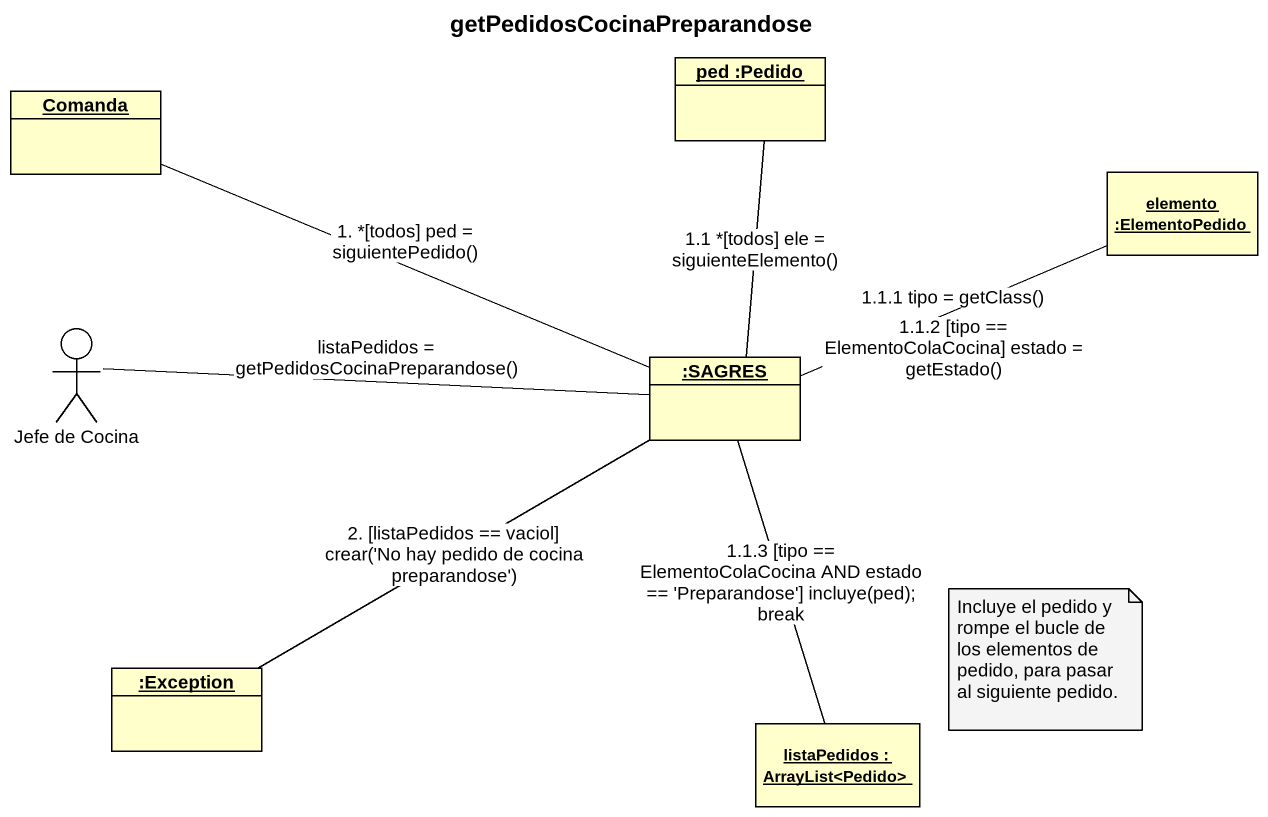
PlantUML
@startuml
title getPedidosCocinaPreparandose
allowmixing
hide circle
hide empty members
object Comanda
object "ped :Pedido" as ped_Pedido
object "elemento :ElementoPedido" as elemento_ElementoPedido
actor "Jefe de Cocina" as Jefe_de_Cocina
object ":SAGRES" as SAGRES
object ":Exception" as Exception_
object "listaPedidos : ArrayList<Pedido>" as listaPedidos_ArrayList
Jefe_de_Cocina -right- SAGRES : listaPedidos = getPedidosCocinaPreparandose()
SAGRES -left- Comanda : 1. *[todos] ped = siguientePedido()
SAGRES -up- ped_Pedido : 1.1 *[todos] ele = siguienteElemento()
SAGRES -right- elemento_ElementoPedido : 1.1.1 tipo = getClass()
SAGRES -right- elemento_ElementoPedido : 1.1.2 [tipo == ElementoColaCocina] estado = getEstado()
SAGRES -left- Exception_ : 2. [listaPedidos == vaciol] crear('No hay pedido de cocina preparandose')
SAGRES -- listaPedidos_ArrayList : 1.1.3 [tipo == ElementoColaCocina AND estado == 'Preparandose'] incluye(ped); break
note as N1
  Incluye el pedido y rompe el bucle de los elementos de pedido, para pasar al siguiente pedido.
end note
@enduml
